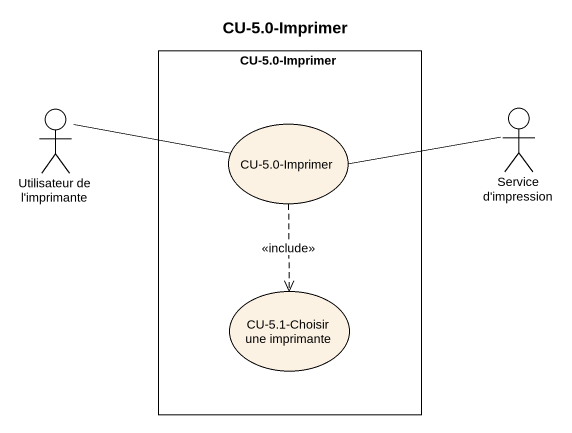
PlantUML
@startuml
title CU-5.0-Imprimer
rectangle "CU-5.0-Imprimer" as CU_5_0_Imprimer {
  usecase "CU-5.0-Imprimer" as CU_5_0_Imprimer_2
  usecase "CU-5.1-Choisir une imprimante" as CU_5_1_Choisir_une
}
actor "Utilisateur de l'imprimante" as Utilisateur_de_l_imprimante
actor "Service d'impression" as Service_d_impression
Utilisateur_de_l_imprimante -right- CU_5_0_Imprimer_2
CU_5_0_Imprimer_2 ..> CU_5_1_Choisir_une : <<include>>
Service_d_impression -left- CU_5_0_Imprimer_2
@enduml
